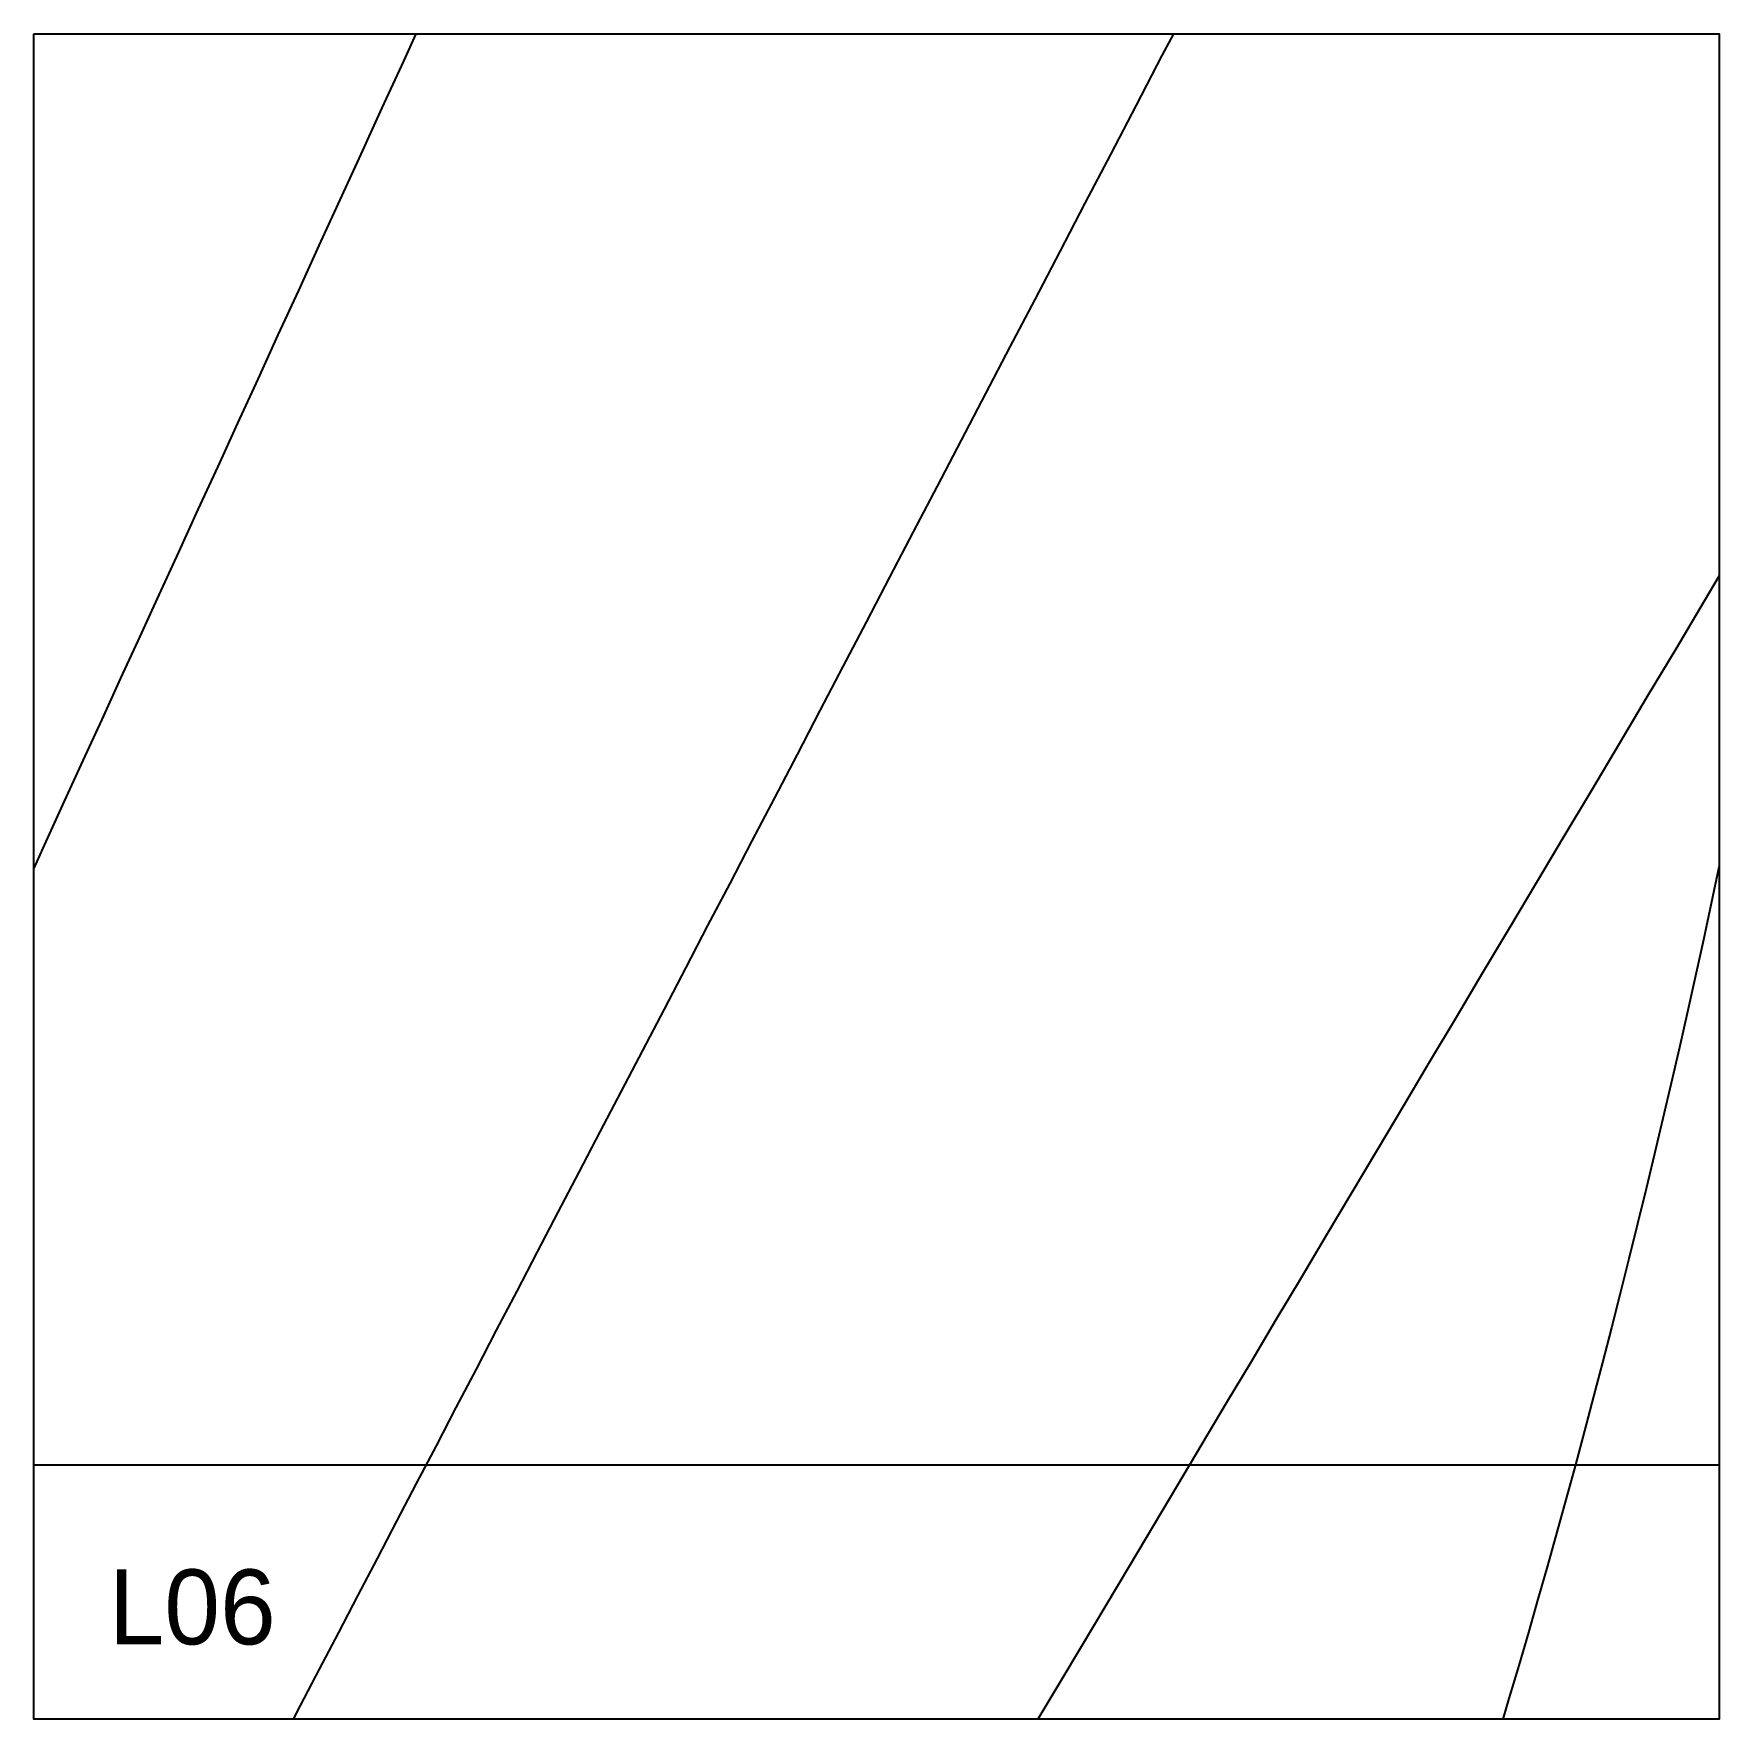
# Model space of a CAD drawing. Header units: millimetres. Extents: x 0 to 900, y 0 to 900.
import ezdxf

# ---------------------------------------------------------------- set-up
doc = ezdxf.new("R2010")
doc.units = ezdxf.units.MM
for name, color, linetype in [('ASR1', 4, 'Continuous'), ('CUT', 1, 'Continuous'), ('DECL', 30, 'Continuous'), ('HOUR', 7, 'Continuous'), ('HOUR15', 9, 'Continuous'), ('ID', 3, 'Continuous')]:
    doc.layers.add(name, color=color, linetype=linetype)

msp = doc.modelspace()

# ---------------------------------------------------------------- linework, layer by layer
at = {"layer": 'ASR1'}
msp.add_lwpolyline([(900, 455.74), (899.83, 454.91), (895.69, 435.5), (891.51, 416.18), (887.27, 396.94), (883, 377.78), (878.67, 358.7), (874.3, 339.7), (869.88, 320.78), (865.42, 301.94), (860.9, 283.19), (856.34, 264.51), (851.74, 245.91), (847.09, 227.39), (842.39, 208.94), (837.65, 190.58), (832.86, 172.29), (828.02, 154.08), (823.14, 135.94), (818.21, 117.88), (813.24, 99.9), (808.22, 81.99), (803.16, 64.16), (798.05, 46.4), (792.9, 28.72), (787.7, 11.12), (784.37, 0)], dxfattribs=at)
at = {"layer": 'CUT'}
msp.add_lwpolyline([(0, 900), (900, 900), (900, 0), (0, 0), (0, 900)], close=True, dxfattribs=at)
at = {"layer": 'DECL'}
msp.add_lwpolyline([(0, 135.94), (21.71, 135.94), (45.56, 135.94), (69.61, 135.94), (93.88, 135.94), (118.36, 135.94), (143.05, 135.94), (167.97, 135.94), (193.12, 135.94), (218.49, 135.94), (244.1, 135.94), (269.95, 135.94), (296.04, 135.94), (322.38, 135.94), (348.97, 135.94), (375.82, 135.94), (402.93, 135.94), (430.3, 135.94), (457.94, 135.94), (485.86, 135.94), (514.07, 135.94), (542.56, 135.94), (571.34, 135.94), (600.42, 135.94), (629.8, 135.94), (659.49, 135.94), (689.5, 135.94), (719.83, 135.94), (750.49, 135.94), (781.48, 135.94), (812.81, 135.94), (844.5, 135.94), (876.53, 135.94), (900, 135.94)], dxfattribs=at)
at = {"layer": 'HOUR'}
msp.add_lwpolyline([(608.56, 900), (602.44, 888.28), (588.59, 861.76), (574.87, 835.49), (561.28, 809.48), (547.82, 783.7), (534.49, 758.17), (521.28, 732.88), (508.19, 707.82), (495.22, 682.98), (482.36, 658.37), (469.63, 633.98), (457, 609.81), (444.48, 585.85), (432.08, 562.1), (419.78, 538.55), (407.59, 515.2), (395.5, 492.06), (383.51, 469.1), (371.62, 446.34), (359.83, 423.77), (348.14, 401.38), (336.54, 379.17), (325.04, 357.15), (313.62, 335.3), (302.3, 313.62), (291.07, 292.11), (279.92, 270.77), (268.86, 249.59), (257.88, 228.58), (246.99, 207.72), (236.18, 187.02), (225.45, 166.48), (214.8, 146.08), (204.23, 125.84), (193.73, 105.74), (183.31, 85.79), (172.96, 65.97), (162.69, 46.3), (152.48, 26.77), (142.35, 7.37), (138.5, 0)], dxfattribs=at)
at = {"layer": 'HOUR15'}
for points in [[(204.1, 900), (197.37, 885.31), (185.95, 860.38), (174.64, 835.69), (163.43, 811.22), (152.32, 786.98), (141.31, 762.95), (130.4, 739.13), (119.58, 715.52), (108.86, 692.12), (98.23, 668.91), (87.69, 645.91), (77.24, 623.1), (66.88, 600.48), (56.6, 578.06), (46.41, 555.81), (36.3, 533.75), (26.28, 511.87), (16.33, 490.16), (6.47, 468.63), (0, 454.51)], [(900, 610.55), (891.97, 597.08), (876.71, 571.46), (861.58, 546.07), (846.59, 520.92), (831.74, 495.99), (817.02, 471.29), (802.43, 446.81), (787.97, 422.54), (773.64, 398.48), (759.43, 374.63), (745.34, 350.99), (731.37, 327.55), (717.52, 304.3), (703.79, 281.25), (690.17, 258.39), (676.66, 235.72), (663.26, 213.24), (649.97, 190.93), (636.78, 168.8), (623.7, 146.85), (610.73, 125.07), (597.85, 103.46), (585.07, 82.02), (572.39, 60.74), (559.81, 39.63), (547.33, 18.67), (536.2, 0)]]:
    msp.add_lwpolyline(points, dxfattribs=at)

# ---------------------------------------------------------------- texts
at = {"layer": 'ID'}
msp.add_text('L06', height=40, dxfattribs=at).set_placement((40, 40))

doc.saveas('drawing.dxf')
